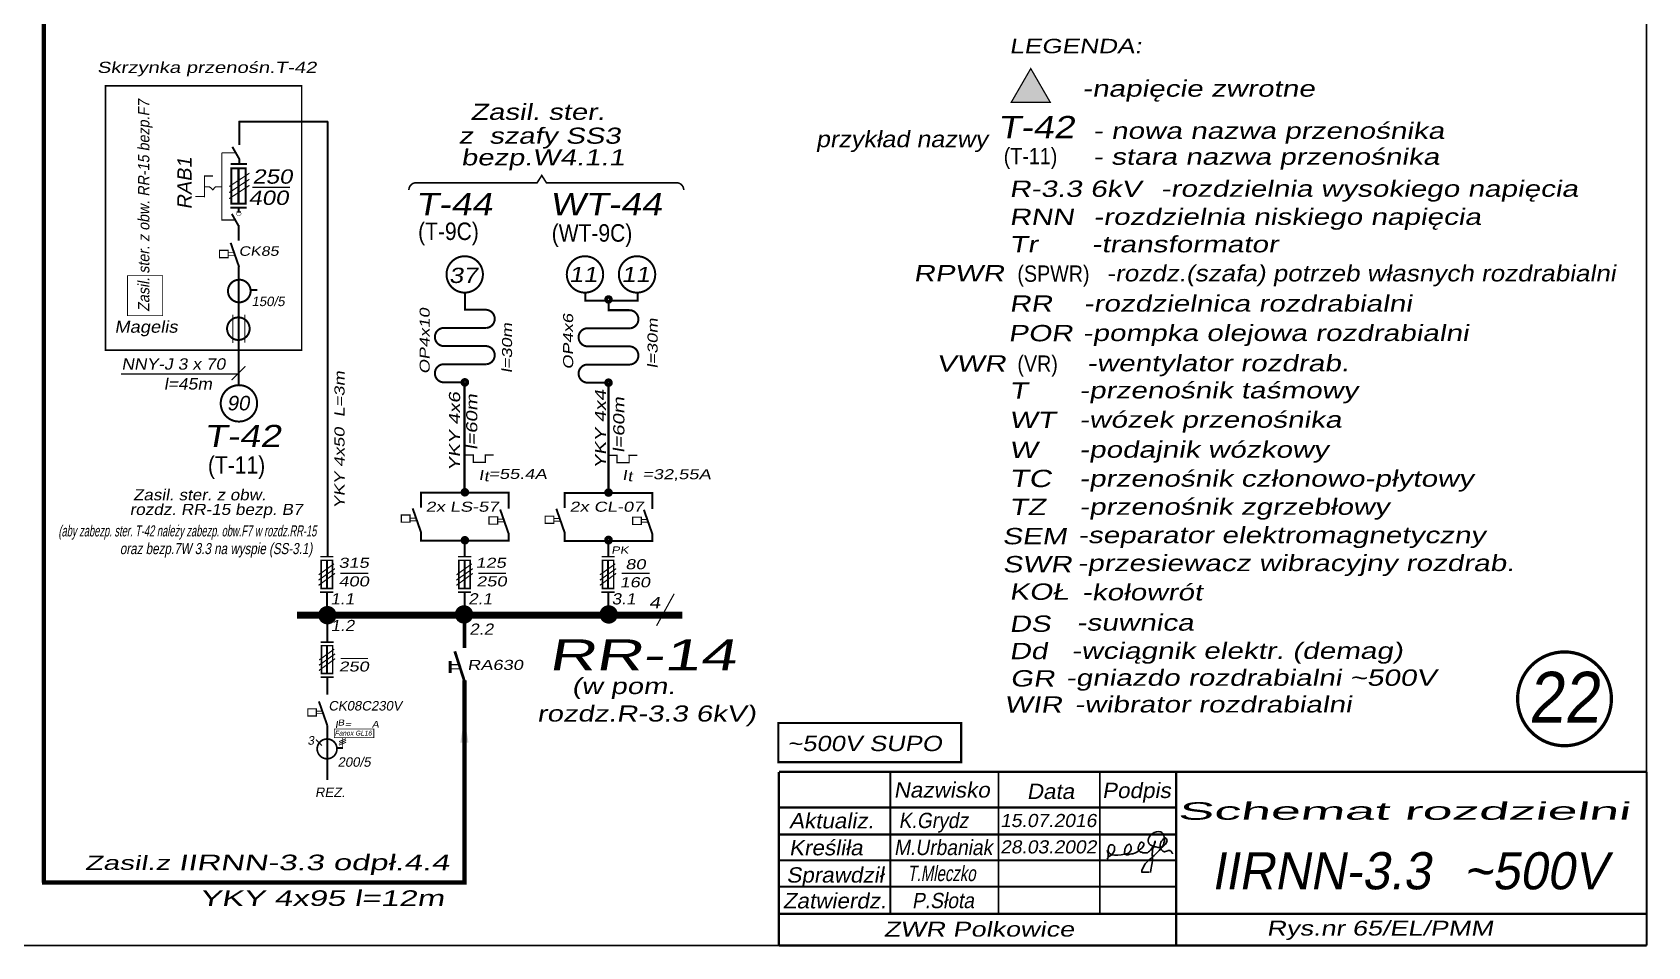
# Model space of a CAD drawing. Header units: millimetres. Extents: x 649 to 1239, y -5 to 425.
# Drawn here: x 1035.8 to 1239.2, y -0.2 to 114.9 of the extents above; entities that cross this region are included whole.
import ezdxf
from ezdxf.enums import TextEntityAlignment as Align

# ---------------------------------------------------------------- set-up
doc = ezdxf.new("R2010")
doc.units = ezdxf.units.MM
doc.linetypes.add('DASHED2', pattern=[9.525, 6.35, -3.175])
doc.layers.add('EPLAN108', color=5, linetype='Continuous', lineweight=35)
for name, color, linetype in [('Ideowy', 7, 'Continuous'), ('LINIE', 4, 'Continuous'), ('napięcie zwrotne', 2, 'Continuous')]:
    doc.layers.add(name, color=color, linetype=linetype)
doc.styles.add('SANSSERIF', font='sas_____.pfb', dxfattribs={"width": 1.1, "oblique": 10, "height": 12})
doc.styles.add('styl1', font='arial.ttf', dxfattribs={"width": 0.8, "oblique": 10, "height": 2.8})

msp = doc.modelspace()

# ---------------------------------------------------------------- linework, layer by layer
for p, q in [((1239.03, 0), (1239.03, 420)), ((649.03, 0), (1239.03, 0))]:
    msp.add_line(p, q)
at = {"color": 7}
for p, q in [((1177.33, 14.29), (1177.04, 14.21)), ((1177.58, 14.33), (1177.33, 14.29)), ((1177.75, 14.29), (1177.58, 14.33)), ((1177.87, 14.29), (1177.75, 14.29)), ((1178, 14.21), (1177.87, 14.29)), ((1171.28, 12.28), (1171.26, 12.07)), ((1171.34, 12.41), (1171.28, 12.28)), ((1171.38, 12.53), (1171.34, 12.41)), ((1171.45, 12.62), (1171.38, 12.53)), ((1171.53, 12.68), (1171.45, 12.62)), ((1171.74, 12.68), (1171.53, 12.68)), ((1171.87, 12.62), (1171.74, 12.68)), ((1171.95, 12.53), (1171.87, 12.62)), ((1172.03, 12.45), (1171.95, 12.53)), ((1172.05, 12.28), (1172.03, 12.45)), ((1172.05, 12.14), (1172.05, 12.28)), ((1173.44, 12.28), (1173.37, 12.11)), ((1173.52, 12.47), (1173.44, 12.28)), ((1173.65, 12.6), (1173.52, 12.47)), ((1173.75, 12.68), (1173.65, 12.6)), ((1173.85, 12.74), (1173.75, 12.68)), ((1173.94, 12.74), (1173.85, 12.74)), ((1174.02, 12.68), (1173.94, 12.74)), ((1174.06, 12.6), (1174.02, 12.68)), ((1174.11, 12.47), (1174.06, 12.6)), ((1174.15, 12.34), (1174.11, 12.47)), ((1174.15, 12.2), (1174.15, 12.34)), ((1175.07, 12.45), (1175.05, 12.28)), ((1175.05, 12.28), (1175.05, 12.18)), ((1175.11, 12.55), (1175.07, 12.45)), ((1175.17, 12.72), (1175.11, 12.55)), ((1175.22, 12.8), (1175.17, 12.72)), ((1175.3, 12.93), (1175.22, 12.8)), ((1175.38, 12.99), (1175.3, 12.93)), ((1175.34, 12.11), (1175.53, 12.28)), ((1175.45, 13.01), (1175.38, 12.99)), ((1175.55, 12.99), (1175.45, 13.01)), ((1175.53, 12.28), (1175.63, 12.41)), ((1175.63, 12.93), (1175.55, 12.99)), ((1175.7, 12.87), (1175.63, 12.93)), ((1175.63, 12.41), (1175.72, 12.53)), ((1175.74, 12.78), (1175.7, 12.87)), ((1175.72, 12.53), (1175.74, 12.66)), ((1175.74, 12.66), (1175.74, 12.78)), ((1176.35, 13.47), (1176.3, 13.27)), ((1176.3, 13.27), (1176.3, 13.14)), ((1176.3, 13.14), (1176.35, 12.95)), ((1176.43, 13.62), (1176.35, 13.47)), ((1176.35, 12.95), (1176.43, 12.8)), ((1176.51, 13.75), (1176.43, 13.62)), ((1176.43, 12.8), (1176.56, 12.68)), ((1176.58, 13.87), (1176.51, 13.75)), ((1176.56, 12.68), (1176.79, 12.53)), ((1176.72, 14), (1176.58, 13.87)), ((1176.7, 12.14), (1176.91, 12.45)), ((1176.87, 14.08), (1176.72, 14)), ((1176.79, 12.53), (1177.02, 12.41)), ((1177.04, 14.21), (1176.87, 14.08)), ((1176.93, 12.34), (1176.89, 12.2)), ((1176.91, 12.45), (1176.99, 12.55)), ((1176.97, 12.47), (1176.93, 12.34)), ((1177.04, 12.68), (1176.97, 12.47)), ((1176.99, 12.55), (1177.06, 12.68)), ((1177.02, 12.41), (1177.25, 12.39)), ((1177.08, 12.87), (1177.04, 12.68)), ((1177.06, 12.68), (1177.1, 12.8)), ((1177.12, 13.01), (1177.08, 12.87)), ((1177.1, 12.8), (1177.12, 12.89)), ((1177.16, 13.14), (1177.12, 13.01)), ((1177.12, 12.89), (1177.16, 13.01)), ((1177.16, 13.18), (1177.16, 13.14)), ((1177.16, 13.01), (1177.16, 13.18)), ((1177.25, 12.39), (1177.54, 12.32)), ((1177.54, 12.32), (1177.75, 12.32)), ((1177.75, 12.32), (1178, 12.39)), ((1177.83, 12.85), (1177.79, 12.68)), ((1177.79, 12.68), (1177.79, 12.41)), ((1177.79, 12.41), (1177.83, 12.26)), ((1177.87, 12.99), (1177.83, 12.85)), ((1177.83, 12.14), (1178, 12.34)), ((1177.83, 12.26), (1177.87, 12.14)), ((1177.96, 13.14), (1177.87, 12.99)), ((1178.08, 13.27), (1177.96, 13.14)), ((1178.13, 14.08), (1178, 14.21)), ((1178, 12.34), (1178.13, 12.55)), ((1178, 12.39), (1178.13, 12.41)), ((1178.21, 13.41), (1178.08, 13.27)), ((1178.21, 13.96), (1178.13, 14.08)), ((1178.13, 12.55), (1178.25, 12.78)), ((1178.13, 12.41), (1178.27, 12.53)), ((1178.27, 13.85), (1178.21, 13.96)), ((1178.27, 13.47), (1178.21, 13.41)), ((1178.25, 12.78), (1178.27, 12.93)), ((1178.36, 13.47), (1178.27, 13.85)), ((1178.38, 13.54), (1178.27, 13.47)), ((1178.27, 12.93), (1178.36, 13.12)), ((1178.27, 12.53), (1178.36, 12.6)), ((1178.36, 13.12), (1178.36, 13.47)), ((1178.36, 12.6), (1178.46, 12.74)), ((1178.44, 13.54), (1178.38, 13.54)), ((1178.61, 13.41), (1178.44, 13.54)), ((1178.46, 12.74), (1178.57, 12.89)), ((1178.57, 12.89), (1178.65, 13.08)), ((1178.65, 13.29), (1178.61, 13.41)), ((1178.67, 13.2), (1178.65, 13.29)), ((1178.65, 13.08), (1178.67, 13.2)), ((1171.17, 11.8), (1171.11, 11.93)), ((1171.13, 10.86), (1171.2, 11)), ((1171.24, 11.61), (1171.17, 11.8)), ((1171.17, 11.07), (1171.34, 11.19)), ((1171.2, 11), (1171.24, 11.17)), ((1171.26, 11.47), (1171.24, 11.61)), ((1171.24, 11.17), (1171.26, 11.34)), ((1171.26, 12.07), (1171.26, 11.93)), ((1171.26, 11.93), (1171.28, 11.8)), ((1171.26, 11.34), (1171.26, 11.47)), ((1171.28, 11.8), (1171.34, 11.65)), ((1171.34, 11.65), (1171.43, 11.55)), ((1171.34, 11.19), (1171.49, 11.28)), ((1171.43, 11.55), (1171.49, 11.51)), ((1171.49, 11.51), (1171.61, 11.47)), ((1171.49, 11.28), (1171.66, 11.4)), ((1171.61, 11.47), (1171.76, 11.4)), ((1171.66, 11.4), (1171.78, 11.53)), ((1171.76, 11.4), (1172.07, 11.38)), ((1171.78, 11.53), (1171.87, 11.65)), ((1171.87, 11.65), (1171.95, 11.8)), ((1171.95, 11.8), (1172.03, 11.99)), ((1172.03, 11.99), (1172.05, 12.14)), ((1172.07, 11.38), (1172.47, 11.38)), ((1172.47, 11.38), (1172.89, 11.4)), ((1172.89, 11.4), (1173.31, 11.47)), ((1173.31, 11.47), (1173.73, 11.59)), ((1173.35, 11.88), (1173.33, 11.8)), ((1173.33, 11.8), (1173.33, 11.65)), ((1173.33, 11.65), (1173.35, 11.55)), ((1173.37, 12.11), (1173.35, 11.88)), ((1173.35, 11.55), (1173.39, 11.47)), ((1173.39, 11.47), (1173.48, 11.44)), ((1173.48, 11.44), (1173.58, 11.4)), ((1173.58, 11.4), (1173.75, 11.4)), ((1173.73, 11.59), (1173.94, 11.72)), ((1173.75, 11.4), (1173.98, 11.47)), ((1173.94, 11.72), (1174.04, 11.86)), ((1173.98, 11.47), (1174.19, 11.51)), ((1174.04, 11.86), (1174.13, 12.05)), ((1174.13, 12.05), (1174.15, 12.2)), ((1174.19, 11.51), (1174.36, 11.53)), ((1174.36, 11.53), (1174.57, 11.61)), ((1174.57, 11.61), (1174.69, 11.65)), ((1174.69, 11.65), (1174.86, 11.74)), ((1174.86, 11.74), (1175.01, 11.86)), ((1175.01, 11.86), (1175.17, 11.95)), ((1175.05, 12.18), (1175.13, 11.93)), ((1175.13, 11.93), (1175.19, 11.86)), ((1175.17, 11.95), (1175.34, 12.11)), ((1175.19, 11.86), (1175.28, 11.8)), ((1175.28, 11.8), (1175.38, 11.74)), ((1175.38, 11.74), (1175.49, 11.72)), ((1175.49, 11.72), (1175.61, 11.67)), ((1175.61, 11.67), (1175.76, 11.65)), ((1175.76, 11.65), (1176.05, 11.65)), ((1175.78, 10.04), (1175.93, 10.25)), ((1175.93, 10.25), (1176.09, 10.44)), ((1176.05, 11.65), (1176.22, 11.67)), ((1176.09, 10.44), (1176.26, 10.61)), ((1176.22, 11.67), (1176.35, 11.78)), ((1176.26, 10.61), (1176.43, 10.77)), ((1176.35, 11.78), (1176.47, 11.86)), ((1176.43, 10.77), (1176.62, 10.94)), ((1176.47, 11.86), (1176.58, 11.99)), ((1176.58, 11.99), (1176.7, 12.14)), ((1176.62, 10.94), (1176.83, 11.17)), ((1176.76, 10.17), (1176.72, 9.98)), ((1176.79, 10.38), (1176.76, 10.17)), ((1176.83, 10.65), (1176.79, 10.38)), ((1176.83, 11.8), (1176.81, 11.59)), ((1176.81, 11.59), (1176.81, 11.32)), ((1176.81, 11.32), (1176.83, 11.11)), ((1176.85, 11.99), (1176.83, 11.8)), ((1176.83, 11.17), (1177.04, 11.34)), ((1176.83, 11.11), (1176.83, 10.65)), ((1176.89, 12.2), (1176.85, 11.99)), ((1177.04, 11.34), (1177.25, 11.53)), ((1177.25, 11.53), (1177.48, 11.74)), ((1177.48, 11.74), (1177.66, 11.93)), ((1177.66, 11.93), (1177.83, 12.14)), ((1177.87, 12.14), (1177.96, 12.05)), ((1177.96, 12.05), (1178.04, 11.93)), ((1178.04, 11.93), (1178.13, 11.86)), ((1178.13, 11.86), (1178.25, 11.84)), ((1178.25, 11.84), (1178.27, 11.8)), ((1178.27, 11.8), (1178.44, 11.8)), ((1178.44, 11.8), (1178.52, 11.86)), ((1178.52, 11.86), (1178.61, 11.86)), ((1178.61, 11.86), (1178.69, 11.88)), ((1178.69, 11.88), (1178.77, 11.93)), ((1178.77, 11.93), (1179.05, 11.93)), ((1179.05, 11.93), (1179.09, 11.88)), ((1179.09, 11.88), (1179.13, 11.86)), ((1179.13, 11.86), (1179.17, 11.86)), ((1179.17, 11.86), (1179.21, 11.8)), ((1179.21, 11.8), (1179.21, 11.78)), ((1179.21, 11.78), (1179.26, 11.74)), ((1179.26, 11.74), (1179.26, 11.67)), ((1179.26, 11.67), (1179.3, 11.65)), ((1179.3, 11.65), (1179.3, 11.61)), ((1179.3, 11.61), (1179.34, 11.61)), ((1179.34, 11.61), (1179.34, 11.55)), ((1175.49, 9.23), (1175.51, 9.43)), ((1175.51, 9.43), (1175.57, 9.64)), ((1175.57, 9.64), (1175.68, 9.83)), ((1175.68, 9.83), (1175.78, 10.04)), ((1176.62, 9.5), (1176.58, 9.2)), ((1176.66, 9.71), (1176.62, 9.5)), ((1176.72, 9.98), (1176.66, 9.71))]:
    msp.add_line(p, q, dxfattribs=at)
for points, const_width in [([(1037.29, 7.89), (1037.29, 188.61)], 0.54), ([(1061.79, 103.69), (1073.05, 103.69)], 0.253), ([(1099.46, 95.98), (1084.09, 95.98)], 0.2), ([(1116.85, 95.98), (1100.48, 95.98)], 0.2), ([(1061.07, 79.38), (1061.07, 75.84)], 0.13), ([(1062.58, 79.39), (1062.58, 75.85)], 0.13), ([(1061.89, 71.93), (1046.98, 71.93)], 0.15), ([(1062.65, 72.91), (1060.91, 71.17)], 0.15), ([(1084.64, 57), (1095.89, 57)], 0.253), ([(1084.77, 57.13), (1084.77, 55.09)], 0.253), ([(1095.78, 57.13), (1095.78, 54.96)], 0.253), ([(1102.73, 56.96), (1113.98, 56.96)], 0.253), ([(1102.85, 57.09), (1102.85, 55.05)], 0.253), ([(1113.87, 57.08), (1113.87, 54.92)], 0.253), ([(1084.65, 50.95), (1095.91, 50.95)], 0.253), ([(1102.73, 50.91), (1114, 50.91)], 0.253), ([(1072.91, 48.47), (1072.91, 44.93)], 0.253), ([(1090.26, 48.47), (1090.26, 44.93)], 0.253), ([(1108.31, 48.47), (1108.31, 44.93)], 0.253), ([(1072.94, 37.73), (1072.94, 34.22)], 0.25), ([(1071.54, 25.9), (1072.29, 25.15)], 0.144), ([(1074.91, 24.73), (1074.91, 26.17), (1074.91, 26.17)], 0.101), ([(1037.05, 7.93), (1090.52, 7.92)], 0.54)]:
    msp.add_lwpolyline(points, dxfattribs=dict(const_width=const_width))
for points, const_width in [([(1159.06, 106.13), (1163.96, 106.13), (1161.51, 110.37)], 0.165), ([(1059.4, 86.58), (1059.4, 87.49), (1060.48, 87.49), (1060.48, 86.58)], 0.152), ([(1082.29, 53.27), (1082.29, 54.18), (1083.37, 54.18), (1083.37, 53.27)], 0.152), ([(1093.32, 53.03), (1093.32, 53.94), (1094.4, 53.94), (1094.4, 53.03)], 0.152), ([(1100.39, 53.12), (1100.39, 54.03), (1101.47, 54.03), (1101.47, 53.12)], 0.152), ([(1111.4, 52.99), (1111.4, 53.9), (1112.48, 53.9), (1112.48, 52.99)], 0.152), ([(1070.52, 28.87), (1070.52, 29.78), (1071.59, 29.78), (1071.59, 28.87)], 0.15), ([(1129.73, 23.07), (1129.73, 28), (1152.75, 28), (1152.75, 23.07)], 0.275)]:
    msp.add_lwpolyline(points, close=True, dxfattribs=dict(at, const_width=const_width))
at = {"color": 6, "linetype": 'DASHED2', "const_width": 0.2}
msp.add_lwpolyline([(1045.05, 108.19), (1069.74, 108.19), (1069.74, 74.93), (1045.05, 74.93)], close=True, dxfattribs=at)
at = {"color": 7}
for points, const_width in [([(1073, 49), (1073, 103.74)], 0.253), ([(1060.8, 93.36), (1062.67, 93.36), (1062.67, 97.81), (1060.89, 97.81), (1060.89, 93.26)], 0.25), ([(1061.78, 97.81), (1061.78, 93.36)], 0.321), ([(1061.78, 97.81), (1061.78, 97.81), (1061.78, 97.81), (1061.78, 93.36)], 0.321), ([(1061.77, 97.81), (1061.77, 93.36)], 0.178), ([(1063.15, 96.43), (1063.15, 96.43), (1060.61, 94.76)], 0.143), ([(1063.16, 97.2), (1063.16, 97.2), (1060.62, 95.53)], 0.143), ([(1063.16, 95.67), (1063.16, 95.67), (1060.62, 94)], 0.143), ([(1061.86, 85.4), (1060.8, 88.43)], 0.253), ([(1061.18, 87.2), (1060.48, 87.2)], 0.101), ([(1061.38, 86.87), (1060.48, 86.87)], 0.101), ([(1063.18, 82.5), (1064.14, 82.5), (1064.14, 82.5)], 0.28), ([(1090.29, 79.93), (1090.29, 82.24)], 0.253), ([(1105.43, 81.17), (1105.43, 82.14)], 0.253), ([(1112.05, 81.17), (1112.05, 82.14)], 0.253), ([(1090.18, 80.01), (1092.9, 80.01)], 0.253), ([(1105.33, 81.17), (1112.16, 81.17)], 0.253), ([(1108.26, 79.96), (1110.98, 79.96)], 0.253), ([(1108.38, 79.83), (1108.38, 81.17)], 0.253), ([(1087.65, 77.73), (1093.04, 77.73)], 0.253), ([(1105.74, 77.69), (1111.12, 77.69)], 0.253), ([(1087.65, 75.45), (1092.89, 75.45)], 0.253), ([(1105.74, 75.41), (1110.98, 75.41)], 0.253), ([(1087.65, 73.16), (1093.04, 73.16)], 0.253), ([(1105.74, 73.12), (1111.12, 73.12)], 0.253), ([(1087.65, 70.87), (1090.27, 70.87)], 0.253), ([(1090.24, 56.83), (1090.24, 70.87)], 0.281), ([(1105.74, 70.83), (1108.36, 70.83)], 0.253), ([(1108.36, 56.81), (1108.36, 70.83)], 0.281), ([(1090.33, 61.71), (1091.43, 61.71)], 0.167), ([(1091.35, 61.71), (1091.35, 60.71)], 0.167), ([(1092.79, 61.71), (1093.91, 61.71)], 0.167), ([(1092.87, 60.73), (1092.87, 61.78)], 0.167), ([(1108.42, 61.67), (1109.51, 61.67)], 0.167), ([(1109.43, 61.67), (1109.43, 60.67)], 0.167), ([(1110.87, 61.67), (1112, 61.67)], 0.167), ([(1110.96, 60.69), (1110.96, 61.74)], 0.167), ([(1091.26, 60.8), (1092.96, 60.8)], 0.167), ([(1109.35, 60.76), (1111.04, 60.76)], 0.167), ([(1084.77, 51.97), (1083.71, 55.01)], 0.253), ([(1095.78, 51.85), (1094.72, 54.88)], 0.253), ([(1102.85, 51.93), (1101.79, 54.97)], 0.253), ([(1113.87, 51.81), (1112.81, 54.84)], 0.253), ([(1084.08, 53.78), (1083.38, 53.78)], 0.101), ([(1084.29, 53.44), (1083.38, 53.44)], 0.101), ([(1095.1, 53.66), (1094.4, 53.66)], 0.101), ([(1095.3, 53.32), (1094.4, 53.32)], 0.101), ([(1102.17, 53.74), (1101.47, 53.74)], 0.101), ([(1102.38, 53.4), (1101.47, 53.4)], 0.101), ([(1113.18, 53.61), (1112.48, 53.61)], 0.101), ([(1113.39, 53.28), (1112.48, 53.28)], 0.101), ([(1084.77, 52.03), (1084.77, 50.83)], 0.253), ([(1095.78, 51.91), (1095.78, 50.83)], 0.253), ([(1102.85, 51.99), (1102.85, 50.78)], 0.253), ([(1113.87, 51.87), (1113.87, 50.78)], 0.253), ([(1073.73, 48.93), (1072.08, 48.93)], 0.202), ([(1091.08, 48.93), (1089.43, 48.93)], 0.202), ([(1090.27, 49), (1090.27, 50.64)], 0.253), ([(1109.14, 48.93), (1107.49, 48.93)], 0.202), ([(1108.33, 49), (1108.33, 50.64)], 0.253), ([(1071.86, 45.98), (1073.92, 47.43)], 0.152), ([(1071.86, 45.32), (1073.92, 46.83)], 0.152), ([(1071.88, 46.65), (1073.8, 48.03)], 0.152), ([(1074.62, 46.84), (1078.12, 46.84)], 0.152), ([(1089.21, 45.98), (1091.27, 47.43)], 0.152), ([(1089.21, 45.32), (1091.27, 46.83)], 0.152), ([(1089.23, 46.65), (1091.15, 48.03)], 0.152), ([(1091.97, 46.84), (1095.46, 46.84)], 0.152), ([(1107.27, 45.98), (1109.32, 47.43)], 0.152), ([(1107.27, 45.32), (1109.32, 46.83)], 0.152), ([(1107.28, 46.65), (1109.21, 48.03)], 0.152), ([(1110.03, 46.84), (1113.52, 46.84)], 0.152), ([(1073.72, 44.47), (1072.06, 44.47)], 0.202), ([(1072.93, 41.58), (1072.93, 44.45)], 0.253), ([(1091.07, 44.47), (1089.41, 44.47)], 0.202), ([(1090.27, 41.58), (1090.27, 44.45)], 0.253), ([(1109.13, 44.47), (1107.47, 44.47)], 0.202), ([(1108.33, 41.58), (1108.33, 44.45)], 0.253), ([(1114.41, 40.23), (1116.62, 44.26)], 0.152), ([(1069.15, 41.58), (1117.65, 41.58)], 0.9), ([(1072.96, 38.28), (1072.96, 41.57)], 0.25), ([(1090.23, 41.91), (1090.23, 37.45)], 0.455), ([(1071.91, 35.26), (1073.95, 36.7)], 0.15), ([(1071.93, 35.92), (1073.83, 37.29)], 0.15), ([(1073.76, 38.18), (1072.13, 38.18)], 0.2), ([(1090.23, 33.25), (1089.01, 37.02)], 0.354), ([(1071.91, 34.6), (1073.95, 36.1)], 0.15), ([(1074.64, 36.11), (1078.1, 36.11)], 0.15), ([(1088.43, 35.82), (1088.43, 34.3)], 0.354), ([(1088.46, 35.33), (1089.47, 35.33)], 0.152), ([(1089.71, 34.81), (1088.46, 34.81)], 0.152), ([(1073.75, 33.76), (1072.11, 33.76)], 0.2), ([(1072.96, 31.58), (1072.96, 33.74)], 0.25), ([(1090.24, 33.38), (1090.24, 7.75)], 0.54), ([(1072.96, 27.7), (1071.91, 30.71)], 0.25), ([(1072.28, 29.49), (1071.59, 29.49)], 0.1), ([(1072.49, 29.16), (1071.59, 29.16)], 0.1), ([(1072.96, 20.83), (1072.96, 27.69)], 0.25), ([(1074.07, 24.85), (1074.91, 24.85), (1074.91, 24.85)], 0.245), ([(1143.83, 3.89), (1143.83, 21.79)], 0.22), ([(1157.46, 21.84), (1157.46, 3.98)], 0.22), ([(1170.19, 21.79), (1170.19, 3.95)], 0.22), ([(1129.81, 17.35), (1179.82, 17.35)], 0.275), ([(1129.81, 13.96), (1179.82, 13.96)], 0.275), ([(1129.81, 10.71), (1179.85, 10.71)], 0.275), ([(1129.81, 7.39), (1179.78, 7.39)], 0.275)]:
    msp.add_lwpolyline(points, dxfattribs=dict(at, const_width=const_width))
at = {"linetype": 'DASHED2', "const_width": 0.15}
for points in [[(1058.11, 95.52), (1058.6, 95.07)], [(1058.52, 95.07), (1058.91, 95.52)]]:
    msp.add_lwpolyline(points, dxfattribs=at)
at = {"color": 7}
for points, const_width in [([(1084.12, 96, 0.401496), (1083.23, 95.09, 0.389824)], 0.2), ([(1117.83, 95.09, 0.429851), (1116.85, 96, 0.429851)], 0.2), ([(1093.04, 77.73, 0.939016), (1092.89, 80.01)], 0.253), ([(1111.12, 77.68, 0.939016), (1110.98, 79.96)], 0.253), ([(1087.65, 77.73, 1), (1087.65, 75.44)], 0.253), ([(1105.74, 77.69, 1), (1105.74, 75.4)], 0.253), ([(1093.04, 73.16, 0.939016), (1092.89, 75.44)], 0.253), ([(1111.12, 73.12, 0.939016), (1110.98, 75.4)], 0.253), ([(1087.65, 73.16, 1), (1087.65, 70.87)], 0.253), ([(1105.74, 73.12, 1), (1105.74, 70.83)], 0.253)]:
    msp.add_lwpolyline(points, format="xyb", dxfattribs=dict(at, const_width=const_width))
for points, const_width, elevation in [([(1100.58, 95.94), (1099.96, 96.91), (1099.33, 95.93)], 0.2, 0.2), ([(1075.33, 26.02), (1074.43, 25.65)], 0.108, 0.11), ([(1075.33, 25.8), (1074.43, 25.43)], 0.108, 0.11), ([(1075.33, 25.58), (1074.43, 25.21)], 0.108, 0.11)]:
    msp.add_lwpolyline(points, dxfattribs=dict(const_width=const_width, elevation=elevation))
at = {"lineweight": 25, "const_width": 0.15}
msp.add_lwpolyline([(1063.53, 95.41), (1068.25, 95.41)], dxfattribs=at)
at = {"color": 7}
for points, const_width in [([(1061.55, 92.1, 1), (1062.11, 92.1, 1)], 0.0488), ([(1087.97, 84.46, 1), (1092.55, 84.46, 1)], 0.25), ([(1103.11, 84.46, 1), (1107.69, 84.46, 1)], 0.25), ([(1109.66, 84.46, 1), (1114.24, 84.46, 1)], 0.25), ([(1060.46, 82.37, 1), (1063.31, 82.37, 1)], 0.251), ([(1108.05, 81.31, 1), (1108.67, 81.31, 1)], 0.455), ([(1060.35, 77.63, 1), (1063.19, 77.63, 1)], 0.251), ([(1089.96, 70.87, 1), (1090.59, 70.87, 1)], 0.455), ([(1108.05, 70.83, 1), (1108.67, 70.83, 1)], 0.455), ([(1059.55, 68.23, 1), (1064.13, 68.23, 1)], 0.25), ([(1089.97, 57.04, 1), (1090.59, 57.04, 1)], 0.455), ([(1108.05, 57, 1), (1108.67, 57, 1)], 0.455), ([(1089.97, 51, 1), (1090.59, 51, 1)], 0.455), ([(1108.05, 51.04, 1), (1108.67, 51.04, 1)], 0.455), ([(1108.05, 51, 1), (1108.67, 51, 1)], 0.455), ([(1071.69, 24.74, 1), (1074.18, 24.74, 1)], 0.219)]:
    msp.add_lwpolyline(points, format="xyb", close=True, dxfattribs=dict(at, const_width=const_width))
for points, const_width in [([(1047.82, 84.29), (1052.23, 84.29), (1052.23, 79.26), (1047.82, 79.26)], 0.1), ([(1073.86, 27.25), (1078.82, 27.25), (1078.82, 26.16), (1073.86, 26.16)], 0.101)]:
    msp.add_lwpolyline(points, close=True, dxfattribs=dict(const_width=const_width))
at = {"const_width": 0.408}
msp.add_lwpolyline([(1222.79, 31.04, 1), (1234.6, 31.04, 1)], format="xyb", close=True, dxfattribs=at)
msp.add_lwpolyline([(1175.46, 9.24), (1176.43, 9.24)])
at = {"color": 7}
msp.add_solid([(1090.74, 25.51), (1090.22, 28.71), (1089.71, 25.51)], dxfattribs=at)
at = {"layer": 'Ideowy', "lineweight": 25}
for points, const_width in [([(1061.89, 100.76), (1061.89, 103.78)], 0.25), ([(1061.45, 99.76), (1059.68, 99.76)], 0.15), ([(1059.68, 99.76), (1059.68, 91.23)], 0.15), ([(1061.92, 98.93), (1061.01, 100.52)], 0.25), ([(1061.89, 98.34), (1061.89, 98.99)], 0.25), ([(1057.5, 95.49), (1058.17, 95.49)], 0.15), ([(1059.68, 95.49), (1058.85, 95.49)], 0.15), ([(1061.84, 90.49), (1060.94, 92.08)], 0.25), ([(1061.54, 92.31), (1062.11, 92.31)], 0.15), ([(1061.82, 92.31), (1061.82, 92.97)], 0.25), ([(1061.38, 91.31), (1059.68, 91.31)], 0.15), ([(1061.82, 88.71), (1061.82, 90.68)], 0.25), ([(1061.82, 70.52), (1061.82, 85.44)], 0.25)]:
    msp.add_lwpolyline(points, dxfattribs=dict(at, const_width=const_width))
at = {"layer": 'Ideowy', "color": 7, "lineweight": 25}
for points, const_width in [([(1062.86, 98.34), (1060.81, 98.34)], 0.25), ([(1058.58, 96.85), (1057.45, 96.85)], 0.15), ([(1057.5, 96.82), (1057.5, 94.18)], 0.15), ([(1057.5, 94.26), (1056.37, 94.26)], 0.15), ([(1062.8, 92.88), (1060.74, 92.88)], 0.25)]:
    msp.add_lwpolyline(points, dxfattribs=dict(at, const_width=const_width))
at = {"layer": 'Ideowy', "color": 7, "lineweight": 25, "const_width": 1.04}
for points in [[(1072.34, 41.57, 1), (1073.61, 41.57, 1)], [(1089.54, 41.66, 1), (1090.81, 41.66, 1)], [(1107.75, 41.66, 1), (1109.02, 41.66, 1)]]:
    msp.add_lwpolyline(points, format="xyb", close=True, dxfattribs=at)
at = {"layer": 'LINIE', "color": 7, "const_width": 0.275}
for points in [[(1129.81, 21.84), (1129.81, 0)], [(1129.81, 21.84), (1238.96, 21.84)], [(1179.82, 21.82), (1179.82, -0.02)], [(1239.03, 21.84), (1239.03, 0)], [(1129.81, 3.97), (1239.03, 3.97)], [(1129.81, 0), (1239.03, 0)]]:
    msp.add_lwpolyline(points, dxfattribs=at)
at = {"layer": 'napięcie zwrotne', "color": 7}
for points, const_width in [([(1072.18, 48.47), (1073.61, 48.47), (1073.61, 44.93), (1072.18, 44.93)], 0.202), ([(1089.53, 48.47), (1090.96, 48.47), (1090.96, 44.93), (1089.53, 44.93)], 0.202), ([(1107.59, 48.47), (1109.01, 48.47), (1109.01, 44.93), (1107.59, 44.93)], 0.202), ([(1072.23, 37.73), (1073.64, 37.73), (1073.64, 34.22), (1072.23, 34.22)], 0.2)]:
    msp.add_lwpolyline(points, close=True, dxfattribs=dict(at, const_width=const_width))
at = {"layer": 'napięcie zwrotne', "color": 2}
msp.add_solid([(1159.06, 106.13), (1163.96, 106.13), (1161.51, 110.37)], dxfattribs=at)

# ---------------------------------------------------------------- texts
at = {"color": 7}
for s, height, style, oblique, width, p in [('LEGENDA:', 1.815, 'styl1', 10, 1.3, (1158.81, 112.3)), ('Skrzynka przenośn.T-42', 1.4045, 'styl1', 10, 1.3, (1043.98, 109.82)), ('-napięcie zwrotne', 2.057, 'styl1', 10, 1.3, (1167.98, 106.83)), ('Zasil. ster. ', 2.0225, 'styl1', 10, 1.3, (1090.97, 103.91)), (' z  szafy SS3', 2.0225, 'styl1', 10, 1.3, (1088.44, 100.91)), ('przykład nazwy', 2.057, 'styl1', 10, 1.1, (1134.46, 100.47)), ('bezp.W4.1.1', 2.0225, 'styl1', 10, 1.3, (1089.79, 98.18)), ('- stara nazwa przenośnika', 2.057, 'styl1', 10, 1.3, (1169.33, 98.26)), ('-rozdzielnia wysokiego napięcia', 2.057, 'styl1', 10, 1.3, (1177.86, 94.23)), ('RNN', 2.057, 'styl1', 10, 1.3, (1158.81, 90.68)), ('-rozdzielnia niskiego napięcia', 2.057, 'styl1', 10, 1.3, (1169.38, 90.69)), ('CK85', 1.2, 'styl1', 10, 1.2, (1061.81, 86.8)), ('Tr', 2.057, 'styl1', 10, 1.3, (1158.81, 87.23)), ('-transformator', 2.057, 'styl1', 10, 1.3, (1169.16, 87.24)), ('11', 1.921, 'styl1', 10, 1.2, (1103.38, 83.49)), ('11', 1.921, 'styl1', 10, 1.2, (1109.98, 83.49)), ('-rozdz.(szafa) potrzeb własnych rozdrabialni', 2.057, 'styl1', 10, 1.14, (1171.03, 83.58)), ('37', 1.921, 'styl1', 10, 1.2, (1088.28, 83.38)), ('RR', 2.057, 'styl1', 10, 1.3, (1158.81, 79.76)), ('-rozdzielnica rozdrabialni', 2.057, 'styl1', 10, 1.3, (1168.16, 79.78)), ('POR', 2.057, 'styl1', 10, 1.3, (1158.68, 76.04)), ('-pompka olejowa rozdrabialni', 2.057, 'styl1', 10, 1.3, (1168.03, 76.07)), ('NNY-J 3 x 70', 1.431, 'styl1', 10, 1.1, (1047.05, 72.47)), ('-wentylator rozdrab.', 2.057, 'styl1', 10, 1.3, (1168.57, 72.26)), (' l=45m', 1.431, 'styl1', 10, 1.1, (1051.79, 69.97)), ('T', 2.06, 'styl1', 10, 1.3, (1158.81, 68.81)), ('-przenośnik taśmowy', 2.057, 'styl1', 10, 1.3, (1167.6, 68.85)), ('WT', 2.057, 'styl1', 10, 1.3, (1158.81, 65.12)), ('-wózek przenośnika ', 2.057, 'styl1', 10, 1.3, (1167.6, 65.16)), ('W', 2.06, 'styl1', 10, 1.3, (1158.81, 61.35)), ('-podajnik wózkowy', 2.057, 'styl1', 10, 1.3, (1167.6, 61.39)), ('I', 1.26, 'styl1', 10, 1.3, (1091.99, 58.6)), ('t', 1.26, 'styl1', 10, 1.3, (1092.66, 58.43)), ('=55.4A', 1.264, 'styl1', 10, 1.3, (1093.26, 58.72)), ('I', 1.26, 'styl1', 10, 1.3, (1110.07, 58.6)), ('t', 1.26, 'styl1', 10, 1.3, (1110.74, 58.43)), ('=32,55A', 1.264, 'styl1', 10, 1.3, (1112.63, 58.68)), ('TC', 2.178, 'styl1', 10, 1.3, (1158.81, 57.69)), ('-przenośnik członowo-płytowy', 2.057, 'styl1', 10, 1.3, (1167.6, 57.74)), ('Zasil. ster. z obw. ', 1.4, 'styl1', 10, 1.1, (1048.51, 56.02)), ('rozdz. RR-15 bezp. B7', 1.4, 'styl1', 10, 1.1, (1048.09, 54.18)), ('2x LS-57', 1.264, 'styl1', 10, 1.3, (1085.34, 54.59)), ('2x CL-07', 1.264, 'styl1', 10, 1.3, (1103.45, 54.59)), ('TZ', 2.057, 'styl1', 10, 1.3, (1158.81, 54.17)), ('-przenośnik zgrzebłowy', 2.057, 'styl1', 10, 1.3, (1167.6, 54.2)), ('SEM', 2.057, 'styl1', 10, 1.3, (1157.92, 50.49)), ('-separator elektromagnetyczny', 2.057, 'styl1', 10, 1.3, (1167.45, 50.63)), ('315', 1.264, 'styl1', 10, 1.3, (1074.38, 47.53)), ('125', 1.264, 'styl1', 10, 1.3, (1091.63, 47.53)), ('PK', 0.9, 'styl1', 10, 1.3, (1108.71, 49.32)), ('SWR', 2.057, 'styl1', 10, 1.3, (1157.96, 46.96)), ('-przesiewacz wibracyjny rozdrab.', 2.057, 'styl1', 10, 1.3, (1167.38, 47.11)), ('80', 1.264, 'styl1', 10, 1.3, (1110.49, 47.35)), ('400', 1.264, 'styl1', 10, 1.3, (1074.38, 45.19)), ('250', 1.264, 'styl1', 10, 1.3, (1091.73, 45.19)), ('160', 1.264, 'styl1', 10, 1.3, (1109.77, 45.08)), ('KOŁ', 2.057, 'styl1', 10, 1.3, (1158.81, 43.5)), ('-kołowrót', 2.057, 'styl1', 10, 1.3, (1167.94, 43.43)), ('1.1', 1.416, 'styl1', 10, 1.1, (1073.35, 42.92)), ('2.1', 1.416, 'styl1', 10, 1.1, (1090.7, 42.92)), ('3.1', 1.416, 'styl1', 10, 1.1, (1108.75, 42.92)), ('4', 1.42, 'styl1', 10, 1.3, (1113.45, 42.45)), ('1.2', 1.402, 'styl1', 10, 1.1, (1073.38, 39.57)), ('DS', 2.057, 'styl1', 10, 1.3, (1158.81, 39.47)), ('-suwnica', 2.057, 'styl1', 10, 1.3, (1167.27, 39.62)), ('2.2', 1.416, 'styl1', 10, 1.1, (1090.84, 39.1)), ('RR-14', 3.893, 'styl1', 10, 1.5, (1100.8, 34.63)), ('Dd', 2.057, 'styl1', 10, 1.3, (1158.81, 36.03)), ('-wciągnik elektr. (demag)', 2.057, 'styl1', 10, 1.3, (1166.61, 36.07)), ('250', 1.251, 'styl1', 10, 1.3, (1074.41, 34.48)), ('RA630', 1.264, 'styl1', 10, 1.3, (1090.59, 34.68)), ('GR', 2.057, 'styl1', 10, 1.3, (1158.9, 32.59)), ('-gniazdo rozdrabialni ~500V', 2.057, 'styl1', 10, 1.3, (1165.92, 32.68)), ('(w pom. ', 2.022, 'styl1', 10, 1.3, (1103.72, 31.64)), ('22', 6.393, 'SANSSERIF', 6, 0.9, (1224.18, 28.05)), ('WIR', 2.057, 'styl1', 10, 1.3, (1158.19, 29.29)), ('-wibrator rozdrabialni', 2.057, 'styl1', 10, 1.3, (1167.01, 29.32)), ('I', 0.875, 'styl1', 10, 1.2, (1073.9, 27.36)), ('B', 0.757, 'styl1', 10, 1.2, (1074.27, 27.68)), ('=       A', 0.875, 'styl1', 10, 1.1, (1075.16, 27.39)), ('~500V SUPO', 1.925, 'styl1', 10, 1.2, (1130.85, 24.46)), ('Nazwisko', 1.925, 'styl1', 10, 1.05, (1144.26, 18.61)), ('Data', 1.925, 'styl1', 10, 1.05, (1161.01, 18.43)), ('Podpis', 1.925, 'styl1', 10, 1.05, (1170.49, 18.55)), ('Aktualiz.', 1.925, 'styl1', 10, 1.05, (1131.08, 14.73)), ('K.Grydz', 1.925, 'styl1', 10, 0.9, (1144.88, 14.77)), ('15.07.2016', 1.65, 'styl1', 10, 1.05, (1157.66, 14.9)), ('Kreśliła', 1.925, 'styl1', 10, 1.05, (1131.08, 11.34)), ('M.Urbaniak', 1.925, 'styl1', 10, 0.9, (1144.29, 11.37)), ('28.03.2002', 1.65, 'styl1', 10, 1.05, (1157.66, 11.58)), ('Zasil.z ', 1.77, 'styl1', 10, 1.5, (1042.45, 9.51)), ('IIRNN-3.3 odpł.4.4', 1.9663, 'styl1', 10, 1.5, (1054.21, 9.46)), ('IIRNN-3.3 ', 4.675, 'styl1', 10, 0.95, (1184.23, 7.06)), ('~500V', 4.675, 'styl1', 10, 0.95, (1215.95, 7.06)), ('Sprawdził', 1.925, 'styl1', 10, 1.05, (1130.75, 7.91)), ('T.Mleczko', 1.925, 'styl1', 10, 0.7, (1145.99, 8.1)), ('YKY 4x95 l=12m', 1.9663, 'styl1', 10, 1.5, (1056.87, 4.97)), ('Zatwierdz.', 1.925, 'styl1', 10, 1.05, (1130.3, 4.66)), ('P.Słota', 1.925, 'styl1', 10, 0.9, (1146.56, 4.69)), ('ZWR Polkowice', 1.87, 'styl1', 10, 1.3, (1143, 1.11)), (' Rys.nr 65/EL/PMM  ', 1.87, 'styl1', 10, 1.3, (1190.25, 1.24))]:
    msp.add_text(s, height=height, dxfattribs=dict(at, style=style, oblique=oblique, width=width)).set_placement(p)
at = {"color": 7, "style": 'styl1', "oblique": 10}
for s, height, width, p in [('Zasil. ster. z obw. RR-15 bezp.F7', 1.431, 0.9, (1050.57, 79.76)), ('OP4x10', 1.264, 1.3, (1085.85, 71.93)), ('OP4x6', 1.264, 1.3, (1103.91, 72.5)), ('l=30m', 1.264, 1.3, (1096.22, 72.04)), ('l=30m', 1.264, 1.3, (1114.54, 72.62)), ('YKY 4x50  L=3m', 1.264, 1.3, (1075.13, 55)), ('YKY 4x6', 1.405, 1.3, (1089.68, 59.72)), ('l=60m', 1.405, 1.3, (1091.85, 62.37)), ('YKY 4x4', 1.405, 1.3, (1108.05, 60.02)), ('l=60m', 1.405, 1.3, (1110.36, 62))]:
    msp.add_text(s, height=height, rotation=90, dxfattribs=dict(at, width=width)).set_placement(p)
at = {"color": 6, "style": 'styl1', "oblique": 10, "width": 1.2}
for s, p in [('T-42', (1157.33, 101.6)), ('T-44', (1084.06, 91.91)), ('WT-44', (1100.98, 91.91)), ('T-42', (1057.44, 62.72))]:
    msp.add_text(s, height=2.8, dxfattribs=at).set_placement(p)
at = {"color": 1, "style": 'styl1', "oblique": 10, "width": 1.3}
for s, height, p in [('- nowa nazwa przenośnika', 2.057, (1169.33, 101.52)), ('R-3.3 6kV ', 2.057, (1158.81, 94.22)), ('RPWR', 2.057, (1146.75, 83.58)), ('VWR', 2.057, (1149.65, 72.23)), (' rozdz.R-3.3 6kV)', 2.0225, (1098.33, 28.18))]:
    msp.add_text(s, height=height, dxfattribs=at).set_placement(p)
at = {"color": 7, "lineweight": 30, "width": 0.9}
for s, height, p in [('(T-11)', 2.057, (1158.11, 98.33)), ('(T-9C)', 2.2, (1084.39, 88.79)), ('(WT-9C)', 2.2, (1101.21, 88.58)), ('(SPWR)', 2.057, (1159.83, 83.53)), ('(VR)', 2.057, (1159.83, 72.2)), ('(T-11)', 2.2, (1057.94, 59.38))]:
    msp.add_text(s, height=height, dxfattribs=at).set_placement(p)
at = {"color": 7, "style": 'styl1', "oblique": 10}
for s, height, p in [('90', 1.821, (1060.32, 67.35)), ('Fanox GL16', 0.606, (1073.9, 26.42))]:
    msp.add_text(s, height=height, dxfattribs=at).set_placement(p)
at = {"color": 7, "style": 'styl1', "oblique": 10, "width": 2.19295}
msp.add_text('Schemat rozdzielni', height=2.2, dxfattribs=at).set_placement((1179.98, 15.82), (1236.92, 15.82), align=Align.FIT)
at = {"layer": 'EPLAN108', "color": 1, "style": 'styl1', "oblique": 10, "width": 0.6}
msp.add_text('(aby zabezp. ster. T-42 należy zabezp. obw.F7 w rozdz.RR-15', height=1.4, dxfattribs=at).set_placement((1039.12, 51.48))
at = {"layer": 'EPLAN108', "color": 1, "style": 'styl1', "oblique": 10, "width": 0.748034}
msp.add_text('oraz bezp.7W 3.3 na wyspie (SS-3.1)', height=1.4, dxfattribs=at).set_placement((1046.85, 49.25), (1071.08, 49.25), align=Align.FIT)
at = {"layer": 'Ideowy', "color": 7, "lineweight": 25, "style": 'styl1', "oblique": 10}
msp.add_text('RAB1', height=1.8, rotation=90, dxfattribs=at).set_placement((1055.89, 92.63))
for s, height, width, p in [('250', 1.8, 1.2, (1063.54, 95.88)), ('400', 1.8, 1.2, (1063.04, 93.21)), ('Magelis', 1.5, 1.1, (1046.18, 77.12))]:
    msp.add_text(s, height=height, dxfattribs=dict(at, width=width)).set_placement(p)
for s, height, p in [('150/5', 1.19, (1063.43, 80.47)), ('CK08C230V', 1.19, (1073.1, 29.57)), ('3', 1.08, (1070.46, 25.26)), ('200/5', 1.19, (1074.26, 22.49)), ('REZ.', 1.19, (1071.42, 18.68))]:
    msp.add_text(s, height=height, dxfattribs=at).set_placement(p)

doc.saveas('drawing.dxf')
